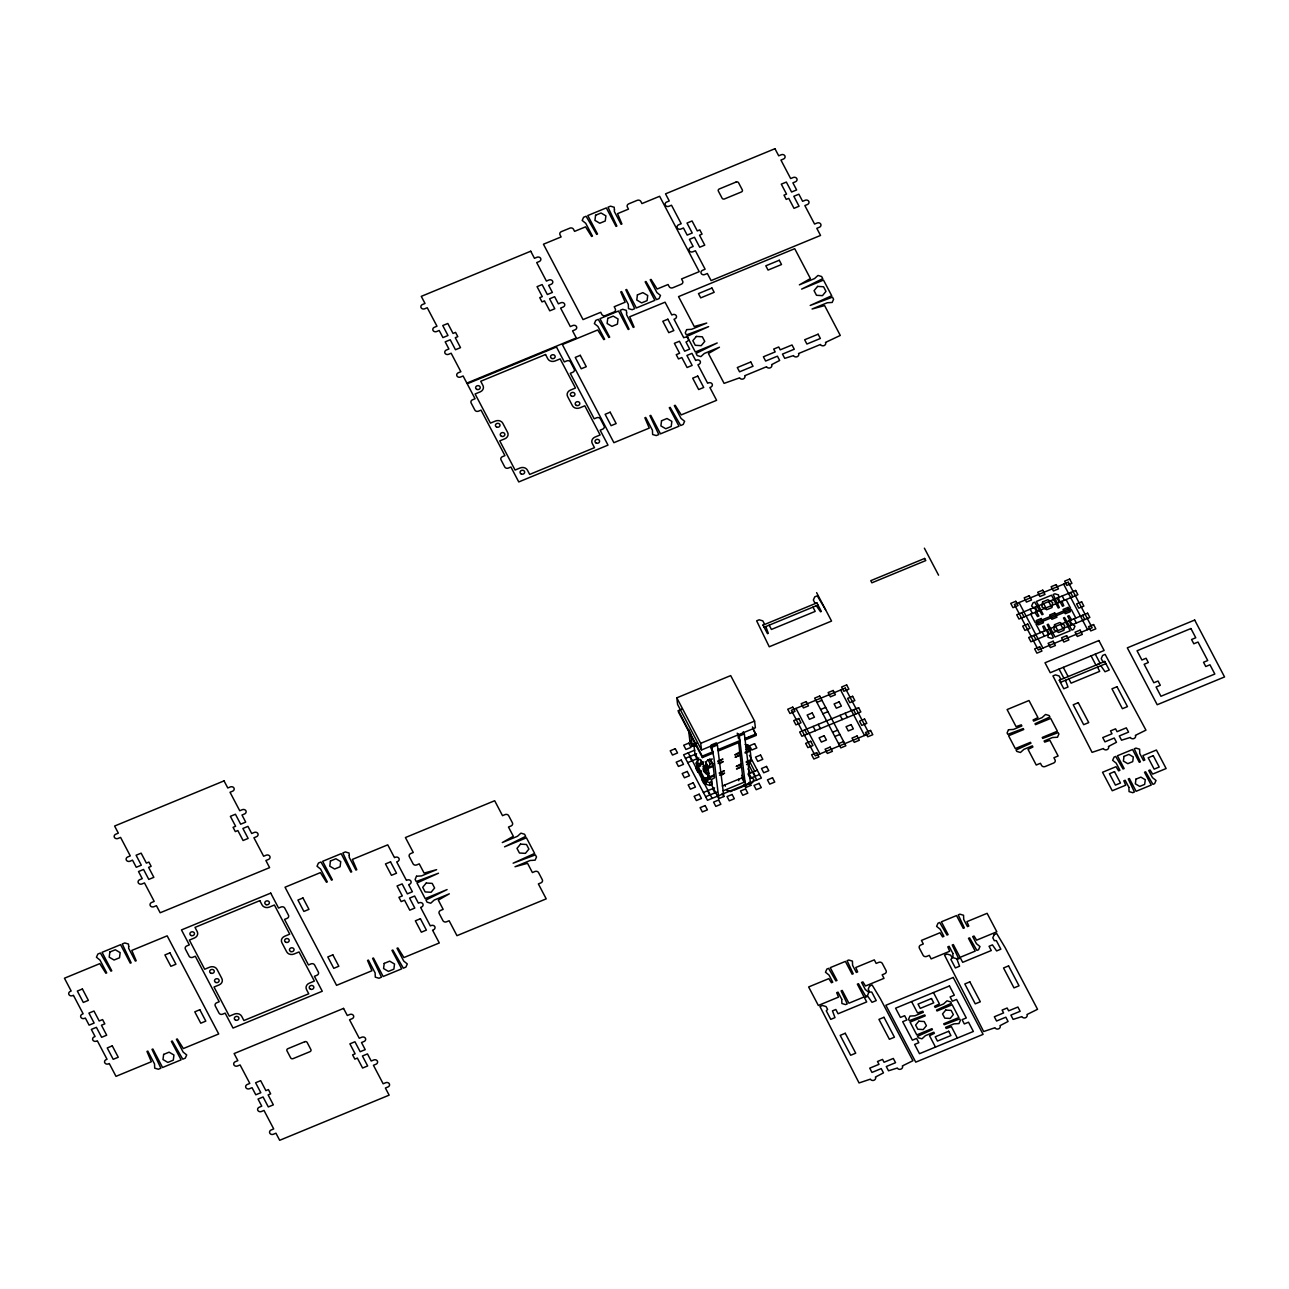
<?xml version="1.0" encoding="UTF-8"?>
<svg xmlns="http://www.w3.org/2000/svg" width="1289" height="1289" viewBox="0 0 1289 1289"><rect width="100%" height="100%" fill="white"/><g stroke="black" fill="none" stroke-linecap="round" stroke-linejoin="round"><path stroke-width="1.5" d="M696.253 763.024L697.333 767.293L696.253 763.024L697.655 759.833L700.555 759.511M710.175 777.831L705.212 780.087L706.308 784.357L709.949 785.436L711.625 784.743L711.754 780.844M711.625 784.743L712.092 783.696M706.823 767.793L703.633 771.66L703.295 768.808L705.421 766.23M765.811 626.567L768.325 633.318L767.487 633.672L762.991 625.133L764.313 623.731L762.814 620.879L759.173 619.8L756.643 620.831L769.243 646.772L831.55 621.072L816.614 592.634M1065.471 680.286L1068.001 687.037L1063.779 688.777L1059.3 680.238L1060.621 678.836L1059.123 675.984L1055.465 674.888L1052.952 675.935L1092.073 752.373L1103.4 748.555A2.771 2.369 -6.8 0 0 1107.042 749.65A2.771 2.369 -6.8 0 0 1108.443 746.476L1116.483 742.287L1114.244 738.017L1104.979 741.852L1102.739 737.582L1112.004 733.763L1110.506 730.911L1115.565 728.833L1117.064 731.669L1126.312 727.85L1128.568 732.12L1119.303 735.938L1121.543 740.208L1130.34 737.437A2.771 2.369 -6.8 0 0 1133.982 738.533A2.771 2.369 -6.8 0 0 1135.383 735.358L1145.953 730.138L1105.156 654.393L1102.627 655.44L1101.225 658.615L1102.707 661.466L1104.77 661.483L1109.249 670.006L1105.044 671.746L1100.838 665.688M713.107 765.505L708.048 767.487L705.695 762.266L708.048 759.801L712.366 759.012M708.048 767.487L710.287 764.071L712.865 763.507M714.573 777.75L712.092 779.265L709.401 778.878L707.049 773.658L709.401 778.878M721.357 775.366L724.611 773.094L719.568 775.188M696.592 745.864L692.225 746.17L692.112 745.219L697.14 743.028M740.063 754.5L735.101 757.32L740.144 755.241M745.106 752.309L750.134 750.117L747.781 744.897L745.09 744.526M709.288 777.928L714.332 775.736M719.359 773.545L724.321 770.725L719.278 772.82M763.007 625.133L816.888 602.898L821.367 611.437L820.529 611.776L816.324 605.733M764.119 627.26L817.999 605.04M676.806 697.832L730.686 675.597L754.581 721.099L755.386 727.753L701.506 749.989L677.595 704.471L676.806 697.832L700.7 743.334L701.506 749.989M710.513 746.17L713.349 753.05L702.408 757.561L678.497 712.06L678.336 710.642L681.978 709.127M688.729 731.459L689.76 740.015L692 744.269L695.367 742.883M700.7 743.334L754.581 721.099M694.755 750.182L683.605 754.79L707.5 800.292L761.38 778.057L749.441 755.306M816.904 702.392L821.947 700.298M685.474 758.335L696.608 753.743M712.366 747.121L717.409 745.042L716.297 742.899L711.238 744.994L713.864 757.336L718.795 798.616L723.838 796.538L717.409 745.042M744.349 733.924L750.778 785.42L745.735 787.515L739.306 736.003L744.349 733.924L743.237 731.798M702.408 757.561L702.231 756.144L713.188 751.632M740.128 740.514L718.231 749.537L718.408 750.971L740.289 741.932L737.227 733.167M756.127 733.908L745.171 738.436L745.348 739.854L756.289 735.342L752.438 726.915M687.714 762.605L698.864 758.013M745.799 738.645L750.859 736.551M820.642 709.498L825.685 707.419M822.881 713.768L827.925 711.673M708.177 780.119L704.809 781.505L698.09 768.711L697.752 765.859L702.795 763.781M700.7 765.892L695.657 767.986L697.897 772.24L701.264 770.854M745.638 749.489L750.021 749.167M717.973 761.896L722.936 759.06L717.86 760.945M714.219 774.898L709.176 776.977L708.16 768.437L713.204 766.359M719.939 763.571L723.242 761.557L718.166 763.539M745.203 753.147L750.246 751.068L748.007 746.798M705.002 777.96L701.635 779.362L703.875 783.615M704.809 781.505L704.471 778.653L709.514 776.574M741.175 763.781L736.196 766.488L741.256 764.506M746.218 761.702L751.278 759.608L750.246 751.068M705.212 780.087L705.953 781.505L709.611 782.6L711.286 781.891M832.581 732.249L837.641 730.17M834.821 736.518L839.88 734.424M703.391 792.477L714.541 787.869M757.271 770.242L747.991 774.077L750.262 778.33M722.323 786L742.802 777.541L741.562 767.1L736.486 768.985L741.449 766.149L739.87 752.857L734.811 754.951L739.757 751.922L738.613 742.416M705.631 796.731L716.781 792.139M750.23 778.347L759.511 774.512M723.161 790.85L745.042 781.811L741.642 775.317M838.559 743.624L843.618 741.546M732.297 790.93L730.605 791.623L726.964 790.528M733.973 790.238L749.135 783.986M750.81 783.293L752.502 782.6L753.904 779.41L750.359 776.558L748.49 772.997M1059.3 680.238L1104.77 661.483M1060.428 682.364L1105.898 663.609M746.315 762.54L751.39 760.558L749.135 763.974L746.557 764.538M696.995 764.441L703.842 761.88M816.888 602.898L814.825 602.881L813.343 600.046L814.745 596.871L817.274 595.824L825.572 609.697M709.079 773.207L705.486 772.997L703.295 768.808M1071.61 619.8L1069 615.675L1067.679 616.223L1071.417 623.328L1074.962 626.196L1073.56 629.37L1071.884 630.063L1064.569 617.512L1063.473 617.963L1070.192 630.756L1055.046 637.008L1048.311 624.214L1047.216 624.666L1053.355 637.701L1051.679 638.393L1048.021 637.314L1047.844 633.06L1044.106 625.955L1042.785 626.486L1044.67 630.901M1034.954 612.42L1037.548 616.545L1038.886 615.997L1035.148 608.875L1031.587 606.023L1033.005 602.849L1034.68 602.156L1041.979 614.708L1043.091 614.257L1036.372 601.464L1051.518 595.212L1058.237 608.005L1059.349 607.554L1053.21 594.519L1054.885 593.81L1058.527 594.906L1058.72 599.159L1062.458 606.265L1063.779 605.717L1061.894 601.302M747.942 768.905L750.536 773.013M1070.595 592.521L1072.835 596.791M1082.551 615.272L1084.79 619.542M1063.634 584.143L1087.545 629.66M1095.279 654.135L1100.145 663.384L1095.924 665.124L1091.074 655.875M1066.1 599.578L1070.579 608.102L1035.228 622.7L1030.733 614.16M1075.816 618.059L1071.336 609.52L1035.969 624.118L1040.449 632.641M1062.184 596.001L1064.424 600.271M1074.124 618.752L1076.379 623.022M1097.471 667.09L1099.71 671.343L1071.095 683.154L1068.839 678.9M1057.125 598.08L1059.365 602.35M1069.08 620.831L1071.32 625.101M1048.714 601.56L1050.954 605.83M1060.654 624.311L1062.893 628.581M1043.655 603.639L1045.895 607.909M1055.61 626.39L1057.85 630.659M1035.244 607.119L1037.484 611.373M1047.184 629.87L1049.423 634.14M1063.296 667.348L1068.146 676.596M1030.185 609.198L1032.425 613.467M1042.14 631.948L1044.38 636.218M1059.075 669.088L1063.941 678.32M1019.019 602.559L1042.914 648.061M1021.774 612.678L1024.014 616.932M1033.714 635.429L1035.953 639.698M924.374 548.179L938.569 575.184M812.956 607.119L815.196 611.389L771.418 629.451L769.179 625.181M853.544 709.756L855.799 714.025M840.621 690.002L864.516 735.503M845.133 713.236L847.372 717.49M840.074 715.314L842.329 719.584M818.193 724.337L820.432 728.607M813.133 726.432L815.373 730.702M795.99 708.418L819.901 753.92M804.723 729.896L806.962 734.166M933.478 992.546L939.439 1003.938L934.557 1006.322L935.137 1007.434L943.564 1003.97L947.028 1000.812L950.67 1001.891L951.411 1003.309L936.523 1010.06L937.006 1010.995L952.168 1004.743L958.887 1017.537L943.725 1023.788L944.225 1024.723L959.628 1018.955L960.386 1020.389L958.984 1023.563L954.021 1023.869L945.594 1027.349L946.19 1028.461L951.395 1026.689L957.373 1038.064M911.581 1001.585L917.559 1012.961L922.763 1011.188L923.359 1012.3L914.932 1015.78L909.986 1016.086L908.568 1019.261L909.325 1020.679L924.729 1014.926L925.228 1015.861L910.066 1022.113L916.785 1034.906L931.947 1028.654L932.43 1029.589L917.542 1036.324L918.284 1037.742L921.925 1038.837L925.389 1035.679L933.816 1032.215L934.396 1033.327L929.514 1035.711L935.492 1047.087M753.533 730.09L755.37 733.586M750.134 750.117L747.781 744.897M745.832 745.944L747.33 748.796M738.178 733.876L739.306 736.003M750.262 762.75L754.742 771.289M753.066 771.982L755.306 776.236M748.474 764.216L756.756 779.974M749.167 782.342L750.778 785.42M741.981 778.153L743.689 781.408M744.107 784.421L745.735 787.515M710.674 759.704L712.93 763.974L714.509 777.267M709.723 759.108L711.963 763.378M708.048 759.801L710.287 764.071M690.002 732.41L688.503 729.558L688.616 730.509M705.695 762.266L707.935 766.536M722.227 793.46L723.838 796.538M678.336 710.642L702.231 756.144M708.16 768.437L705.921 764.168L706.936 772.707L709.176 776.977M707.049 770.403L700.926 760.22L701.264 763.072M692.112 745.219L689.873 740.949L692.225 746.17M702.908 766.198L705.711 773.738M698.122 759.269L694.884 753.114L693.949 745.251M718.795 798.616L711.689 785.114M694.723 754.516L696.962 758.786M712.656 788.642L714.896 792.912M697.752 765.859L704.471 778.653M688.229 752.873L712.14 798.374M689.679 756.611L691.919 760.864M707.613 790.737L709.852 795.007M738.259 736.97L738.436 738.388M738.597 779.281L738.774 780.715M725.127 784.84L725.304 786.258M711.319 748.071L711.48 749.505M711.383 780.119L711.721 782.971M709.611 782.6L709.949 785.436M705.953 781.505L706.308 784.357M697.655 759.833L697.994 762.685M690.743 733.828L690.856 734.778M690.968 735.729L692 744.269M128.723 946.513L128.626 948.285L135.345 961.078L136.183 960.74L131.8 950.428L167.167 935.846L218.711 1033.971L183.344 1048.553L177.27 1038.95L176.432 1039.288L183.151 1052.098L186.696 1054.95L185.294 1058.124L182.764 1059.171L172.227 1041.029L171.373 1041.383L181.088 1059.864L162.559 1067.501L152.859 1049.02L152.005 1049.375L160.883 1068.21L158.354 1069.242L154.712 1068.162L154.519 1063.908L147.8 1051.099L146.962 1051.453L151.345 1061.749L115.994 1076.347L109.275 1063.538L108.421 1063.892A2.771 2.369 -6.8 0 1 104.78 1062.797A2.771 2.369 -6.8 0 1 106.181 1059.622L107.035 1059.284L97.32 1040.787L96.482 1041.141A2.771 2.369 -6.8 0 1 92.824 1040.046A2.771 2.369 -6.8 0 1 94.242 1036.872L95.08 1036.517L91.342 1029.412L96.401 1027.333L101.622 1037.291L106.681 1035.196L101.444 1025.238L104.812 1023.853L102.572 1019.583L99.205 1020.985L93.968 1011.027L88.925 1013.106L94.145 1023.063L89.102 1025.142L85.364 1018.036L84.526 1018.391A2.771 2.369 -6.8 0 1 80.885 1017.295A2.771 2.369 -6.8 0 1 82.287 1014.121L83.124 1013.766L73.409 995.285L72.571 995.64A2.771 2.369 -6.8 0 1 68.929 994.544A2.771 2.369 -6.8 0 1 70.331 991.37L71.169 991.015L64.45 978.222L99.801 963.64L105.875 973.243L106.713 972.889L99.994 960.096L96.449 957.228L97.851 954.053L100.381 953.022L110.935 971.149L111.772 970.81L102.057 952.329L120.586 944.676L130.286 963.173L131.14 962.819L122.262 943.983L124.791 942.952L128.433 944.031L128.723 946.513M349.303 855.509L349.206 857.282L355.925 870.075L356.779 869.721L352.38 859.425L387.747 844.843L394.466 857.636L395.304 857.298A2.771 2.369 -6.8 0 1 398.945 858.377A2.771 2.369 -6.8 0 1 397.544 861.551L396.706 861.906L406.422 880.387L407.26 880.049A2.771 2.369 -6.8 0 1 410.901 881.128A2.771 2.369 -6.8 0 1 409.499 884.302L408.661 884.657L412.399 891.762L407.34 893.857L402.12 883.9L397.06 885.978L402.297 895.936L398.929 897.321L401.169 901.591L404.537 900.205L409.757 910.163L414.816 908.068L409.58 898.111L414.639 896.032L418.361 903.138L419.215 902.799A2.771 2.369 -6.8 0 1 422.856 903.879A2.771 2.369 -6.8 0 1 421.455 907.069L420.617 907.408L430.317 925.889L431.171 925.55A2.771 2.369 -6.8 0 1 434.812 926.646A2.771 2.369 -6.8 0 1 433.41 929.82L432.556 930.159L439.291 942.968L403.924 957.55L397.866 947.947L397.012 948.285L403.747 961.078L407.292 963.946L405.89 967.121L403.36 968.168L392.807 950.025L391.969 950.38L401.669 968.861L383.155 976.498L373.439 958.017L372.602 958.355L381.463 977.191L378.95 978.238L375.292 977.143L375.115 972.889L368.396 960.096L367.542 960.45L371.941 970.746L336.574 985.344L285.03 887.219L320.397 872.621L326.471 882.24L327.309 881.885L320.59 869.092L317.03 866.224L318.431 863.05L320.961 862.003L331.515 880.145L332.353 879.807L322.653 861.31L341.166 853.672L350.882 872.154L351.72 871.815L342.858 852.98L345.371 851.932L349.029 853.028L349.303 855.509M614.45 209.736L614.354 211.509L621.089 224.302L621.926 223.964L617.544 213.652L628.484 209.14L627.356 207.013A2.771 2.369 -6.8 0 1 628.758 203.839L637.185 200.359A2.771 2.369 -6.8 0 1 640.826 201.455L641.954 203.581L659.63 196.282L699.218 271.657L681.543 278.956L682.654 281.083A2.771 2.369 -6.8 0 1 681.253 284.257L672.842 287.737A2.771 2.369 -6.8 0 1 669.184 286.641L668.073 284.515L657.132 289.026L651.058 279.423L650.22 279.761L656.939 292.571L660.484 295.423L659.082 298.597L656.552 299.644L645.998 281.501L645.161 281.856L654.876 300.337L636.347 307.974L626.647 289.493L625.793 289.832L634.671 308.667L632.142 309.714L628.5 308.619L628.307 304.381L621.588 291.572L620.75 291.926L625.133 302.222L614.192 306.734L615.304 308.877A2.771 2.369 -6.8 0 1 613.902 312.051L605.476 315.515A2.771 2.369 -6.8 0 1 601.834 314.435L600.722 312.292L583.031 319.591L543.442 244.217L561.118 236.934L560.006 234.791A2.771 2.369 -6.8 0 1 561.408 231.617L569.835 228.153A2.771 2.369 -6.8 0 1 573.476 229.233L574.588 231.375L585.544 226.848L591.619 236.467L592.457 236.113L585.738 223.319L582.177 220.451L583.595 217.277L586.108 216.246L596.662 234.372L597.516 234.034L587.8 215.537L606.313 207.9L616.029 226.397L616.867 226.042L608.005 207.207L610.535 206.159L614.176 207.255L614.45 209.736M626.631 312.856L626.535 314.629L633.253 327.422L634.091 327.068L629.709 316.772L665.06 302.19L671.795 314.983L672.632 314.645A2.771 2.369 -6.8 0 1 676.274 315.724A2.771 2.369 -6.8 0 1 674.872 318.899L674.034 319.253L683.734 337.734L684.588 337.396A2.771 2.369 -6.8 0 1 688.229 338.475A2.771 2.369 -6.8 0 1 686.828 341.649L685.974 342.004L689.712 349.11L684.668 351.204L679.432 341.247L674.389 343.325L679.609 353.283L676.242 354.668L678.481 358.938L681.849 357.552L687.085 367.51L692.129 365.415L686.908 355.458L691.951 353.379L695.689 360.485L696.527 360.147A2.771 2.369 -6.8 0 1 700.185 361.242A2.771 2.369 -6.8 0 1 698.783 364.416L697.929 364.755L707.645 383.252L708.483 382.897A2.771 2.369 -6.8 0 1 712.14 383.993A2.771 2.369 -6.8 0 1 710.722 387.167L709.885 387.506L716.603 400.315L681.253 414.897L675.178 405.294L674.34 405.632L681.059 418.442L684.62 421.294L683.202 424.468L680.689 425.515L670.135 407.372L669.281 407.727L678.997 426.208L660.484 433.845L650.768 415.364L649.93 415.703L658.792 434.538L656.262 435.585L652.621 434.49L652.443 430.252L645.708 417.443L644.871 417.797L649.253 428.093L613.902 442.691L562.358 344.566L597.709 329.968L603.784 339.587L604.638 339.233L597.903 326.439L594.358 323.571L595.76 320.397L598.289 319.35L608.843 337.492L609.681 337.154L599.965 318.657L618.494 311.02L628.21 329.501L629.048 329.162L620.17 310.327L622.7 309.279L626.341 310.375L626.631 312.856M841.733 999.265L841.91 1003.503L845.552 1004.598L847.244 1003.905L841.105 990.87L842.2 990.419L848.919 1003.213L864.081 996.961L857.362 984.168L858.458 983.7L865.757 996.268L867.449 995.575L868.85 992.401L865.306 989.533L861.568 982.427L862.889 981.88L865.499 985.988L884.012 978.351L882.143 974.806L884.673 973.759A2.771 2.369 -6.8 0 0 886.075 970.585L882.337 963.479A2.771 2.369 -6.8 0 0 878.695 962.384L876.166 963.415L874.296 959.87L855.783 967.507L857.652 971.922L856.331 972.47L852.609 965.364L852.416 961.111L848.774 960.015L847.082 960.708L853.221 973.759L852.126 974.21L845.407 961.401L830.245 967.652L836.98 980.462L835.868 980.913L828.569 968.361L826.877 969.054L825.476 972.228L829.036 975.08L832.758 982.202L831.437 982.734L828.843 978.625L808.638 986.955L818.338 1005.452L838.543 997.106L836.674 992.691L837.995 992.143L841.733 999.265M952.861 953.409L953.038 957.663L956.696 958.758L958.371 958.049L952.233 945.014L953.328 944.563L960.063 957.356L975.209 951.105L968.49 938.311L969.586 937.86L976.901 950.412L978.577 949.719L979.978 946.545L976.434 943.677L972.696 936.571L974.017 936.023L976.627 940.148L996.832 931.802L987.116 913.321L966.911 921.651L968.796 926.082L967.475 926.614L963.737 919.508L963.544 915.254L959.902 914.175L958.226 914.868L964.365 927.903L963.254 928.354L956.535 915.561L941.389 921.812L948.108 934.606L946.996 935.057L939.697 922.505L938.021 923.198L936.604 926.372L940.164 929.24L943.902 936.346L942.565 936.894L939.971 932.769L921.442 940.422L923.311 943.967L920.797 945.014A2.771 2.369 -6.8 0 0 919.379 948.188L923.117 955.294A2.771 2.369 -6.8 0 0 926.759 956.39L929.288 955.342L931.157 958.903L949.687 951.266L947.802 946.851L949.123 946.303L952.861 953.409M1128.89 787.353L1129.067 791.607L1132.725 792.687L1134.401 791.994L1128.262 778.959L1129.373 778.508L1136.092 791.301L1151.238 785.049L1144.519 772.256L1145.615 771.805L1152.93 784.357L1154.606 783.664L1156.024 780.49L1152.463 777.621L1148.725 770.516L1150.046 769.968L1152.656 774.093L1166.126 768.534L1156.41 750.037L1142.94 755.596L1144.825 760.011L1143.504 760.558L1139.766 753.453L1139.589 749.199L1135.931 748.103L1134.256 748.796L1140.394 761.847L1139.299 762.298L1132.564 749.505L1117.418 755.757L1124.137 768.55L1123.041 769.001L1115.726 756.45L1114.05 757.142L1112.649 760.317L1116.193 763.169L1119.932 770.29L1118.61 770.838L1116 766.713L1102.53 772.272L1112.246 790.753L1125.716 785.194L1123.831 780.78L1125.152 780.248L1128.89 787.353M109.855 952.023L109.211 957.163L114.044 960.031L119.523 957.775L120.151 952.635L115.317 949.767L109.855 952.023M163.639 1054.418L162.994 1059.542L167.844 1062.426L173.306 1060.154L173.934 1055.03L169.101 1052.162L163.639 1054.418M330.419 861.02L329.791 866.16L334.624 869.028L340.103 866.772L340.731 861.632L335.897 858.764L330.419 861.02M384.203 963.415L383.574 968.538L388.408 971.407L393.886 969.151L394.515 964.027L389.681 961.143L384.203 963.415M595.582 215.247L594.938 220.387L599.788 223.255L605.25 220.999L605.894 215.859L601.045 212.991L595.582 215.247M607.747 318.367L607.119 323.507L611.953 326.375L617.431 324.119L618.059 318.979L613.226 316.111L607.747 318.367M637.411 294.891L636.782 300.015L641.616 302.883L647.078 300.627L647.723 295.503L642.889 292.635L637.411 294.891M661.531 420.762L660.903 425.886L665.736 428.754L671.215 426.498L671.843 421.374L667.009 418.506L661.531 420.762M1042.575 601.931L1041.947 606.942L1046.684 609.745L1052.033 607.538L1052.646 602.527L1047.925 599.723L1042.575 601.931M1054.531 624.682L1053.903 629.693L1058.64 632.496L1063.973 630.289L1064.601 625.278L1059.864 622.474L1054.531 624.682M1123.976 756.417L1123.396 761.074L1127.778 763.668L1132.741 761.622L1133.305 756.981L1128.922 754.371L1123.976 756.417M1135.915 779.168L1135.351 783.825L1139.734 786.419L1144.68 784.373L1145.26 779.732L1140.878 777.122L1135.915 779.168M416.524 876.23L415.122 879.404L416.234 881.531L438.502 873.217L416.975 882.949L425.193 898.594L447.09 889.571L425.95 900.012L427.062 902.155L430.719 903.235L434.167 900.076L449.329 893.825L438.292 900.109L443.142 909.357L440.629 910.405A2.771 2.369 -6.8 0 0 439.211 913.579L442.949 920.684A2.771 2.369 -6.8 0 0 446.59 921.78L449.12 920.733L456.967 935.669L546.214 898.852L538.367 883.916L540.897 882.884A2.771 2.369 -6.8 0 0 542.298 879.71L538.56 872.589A2.771 2.369 -6.8 0 0 534.919 871.509L532.389 872.54L527.539 863.292L515.004 866.74L530.15 860.488L535.112 860.166L536.514 856.992L535.386 854.865L513.135 863.179L534.645 853.447L526.428 837.802L504.547 846.825L525.686 836.368L524.559 834.241L520.917 833.145L517.453 836.303L502.291 842.555L513.344 836.271L508.478 827.039L511.008 825.991A2.771 2.369 -6.8 0 0 512.41 822.817L508.688 815.711A2.771 2.369 -6.8 0 0 505.03 814.616L502.517 815.663L494.67 800.727L405.423 837.544L413.27 852.48L410.74 853.527A2.771 2.369 -6.8 0 0 409.338 856.702L413.076 863.807A2.771 2.369 -6.8 0 0 416.718 864.903L419.247 863.856L424.097 873.088L436.633 869.656L421.471 875.908L416.524 876.23M686.65 329.63L685.249 332.804L686.36 334.931L708.628 326.616L687.118 336.348L695.335 351.994L717.216 342.971L696.076 353.412L697.188 355.555L700.845 356.634L704.31 353.476L719.455 347.224L708.418 353.508L724.096 383.381L739.628 377.838A2.771 2.369 -6.8 0 0 743.27 378.918A2.771 2.369 -6.8 0 0 744.688 375.743L766.568 366.721A2.771 2.369 -6.8 0 0 770.226 367.816A2.771 2.369 -6.8 0 0 771.628 364.642L779.668 360.453L777.428 356.183L765.634 361.049L763.394 356.779L775.188 351.913L773.69 349.077L778.749 346.983L780.232 349.835L792.026 344.969L794.266 349.238L782.471 354.104L784.727 358.358L793.508 355.603A2.771 2.369 -6.8 0 0 797.166 356.699A2.771 2.369 -6.8 0 0 798.568 353.524L820.448 344.485A2.771 2.369 -6.8 0 0 824.106 345.581A2.771 2.369 -6.8 0 0 825.508 342.407L840.283 335.446L824.606 305.574L812.07 309.022L827.216 302.77L832.178 302.448L833.58 299.274L832.468 297.147L810.201 305.461L831.711 295.729L823.494 280.084L801.613 289.107L822.753 278.666L821.625 276.523L817.983 275.443L814.519 278.601L799.373 284.853L810.41 278.569L794.717 248.696L678.53 296.631L694.223 326.504L706.759 323.056L691.597 329.307L686.65 329.63M869.608 986.021L868.206 989.195L869.688 992.047L871.751 992.063L876.23 1000.602L872.025 1002.326L867.819 996.284L864.452 997.67L866.691 1001.94L838.076 1013.75L835.836 1009.48L832.468 1010.866L834.982 1017.617L830.761 1019.357L826.281 1010.818L827.602 1009.416L826.104 1006.58L822.463 1005.484L819.933 1006.516L859.054 1082.953L870.381 1079.151A2.771 2.369 -6.8 0 0 874.023 1080.23A2.771 2.369 -6.8 0 0 875.424 1077.056L883.464 1072.883L881.225 1068.613L871.976 1072.432L869.721 1068.162L878.985 1064.343L877.503 1061.491L882.546 1059.413L884.045 1062.265L893.309 1058.446L895.549 1062.7L886.284 1066.519L888.524 1070.788L897.321 1068.033A2.771 2.369 -6.8 0 0 900.963 1069.113A2.771 2.369 -6.8 0 0 902.364 1065.939L912.934 1060.718L880.451 998.862L872.137 984.989L869.608 986.021M1008.497 729.751L1007.08 732.925L1007.837 734.343L1023.24 728.591L1023.74 729.51L1008.578 735.777L1015.297 748.571L1030.459 742.319L1030.942 743.254L1016.054 749.989L1016.795 751.406L1020.437 752.502L1023.901 749.344L1032.328 745.864L1032.908 746.992L1028.026 749.376L1036.243 765.022L1040.449 763.281L1041.56 765.408A2.771 2.369 -6.8 0 0 1045.218 766.504L1053.629 763.04A2.771 2.369 -6.8 0 0 1055.03 759.866L1053.919 757.723L1058.124 755.982L1049.907 740.353L1044.702 742.126L1044.106 741.014L1052.533 737.534L1057.479 737.227L1058.897 734.037L1058.14 732.619L1042.737 738.388L1042.237 737.453L1057.399 731.201L1050.68 718.408L1035.518 724.66L1035.035 723.725L1049.923 716.974L1049.182 715.556L1045.54 714.46L1042.076 717.619L1033.649 721.099L1033.069 719.987L1037.951 717.586L1028.993 700.523L1007.096 709.562L1016.07 726.625L1021.275 724.837L1021.871 725.965L1013.444 729.429L1008.497 729.751M994.206 934.622L992.804 937.796L994.302 940.648L996.365 940.648L1000.844 949.187L996.623 950.928L992.417 944.869L989.05 946.255L991.289 950.525L962.674 962.335L960.434 958.065L957.066 959.467L959.58 966.218L955.375 967.942L950.879 959.419L952.2 958.001L950.702 955.165L947.061 954.069L944.531 955.117L983.652 1031.538L994.979 1027.736A2.771 2.369 -6.8 0 0 998.621 1028.831A2.771 2.369 -6.8 0 0 1000.022 1025.657L1008.079 1021.468L1005.839 1017.198L996.574 1021.017L994.335 1016.763L1003.583 1012.928L1002.101 1010.093L1007.144 1008.014L1008.643 1010.85L1017.907 1007.031L1020.147 1011.301L1010.882 1015.12L1013.122 1019.39L1021.919 1016.618A2.771 2.369 -6.8 0 0 1025.561 1017.714A2.771 2.369 -6.8 0 0 1026.962 1014.54L1037.548 1009.303L1005.049 947.447L996.735 933.574L994.206 934.622M696.366 336.429L692.837 340.683L695.27 345.307L701.216 345.661L704.745 341.392L702.312 336.783L696.366 336.429M817.597 286.4L814.068 290.67L816.501 295.294L822.463 295.648L825.975 291.378L823.558 286.754L817.597 286.4M426.24 883.029L422.711 887.299L425.144 891.924L431.09 892.278L434.619 888.008L432.202 883.384L426.24 883.029M520.53 844.134L517.002 848.388L519.435 853.012L525.396 853.366L528.909 849.097L526.492 844.488L520.53 844.134M918.815 1021.194L915.609 1025.061L917.816 1029.25L923.214 1029.573L926.404 1025.706L924.197 1021.516L918.815 1021.194M945.755 1010.077L942.549 1013.944L944.756 1018.133L950.154 1018.455L953.344 1014.588L951.137 1010.399L945.755 1010.077M774.963 148.702L665.527 193.849L669.265 200.971L666.735 202.002A2.771 2.369 -6.8 0 0 665.333 205.177A2.771 2.369 -6.8 0 0 668.975 206.272L671.505 205.225L681.204 223.722L678.691 224.753A2.771 2.369 -6.8 0 0 677.273 227.927A2.771 2.369 -6.8 0 0 680.93 229.023L683.444 227.976L687.182 235.097L692.241 233.003L687.005 223.061L692.064 220.967L697.285 230.924L699.814 229.877L702.054 234.147L699.524 235.194L704.761 245.152L699.701 247.23L694.481 237.273L689.422 239.367L693.16 246.473L690.63 247.504A2.771 2.369 -6.8 0 0 689.228 250.694A2.771 2.369 -6.8 0 0 692.87 251.774L695.399 250.743L705.115 269.224L702.586 270.271A2.771 2.369 -6.8 0 0 701.184 273.445A2.771 2.369 -6.8 0 0 704.825 274.525L707.355 273.494L711.093 280.599L820.545 235.436L816.807 228.33L819.321 227.299A2.771 2.369 -6.8 0 0 820.739 224.109A2.771 2.369 -6.8 0 0 817.081 223.029L814.567 224.06L804.852 205.579L807.381 204.532A2.771 2.369 -6.8 0 0 808.783 201.358A2.771 2.369 -6.8 0 0 805.142 200.278L802.612 201.31L798.874 194.204L793.831 196.282L799.051 206.24L794.008 208.335L788.771 198.377L786.242 199.408L784.002 195.155L786.532 194.107L781.295 184.15L786.354 182.071L791.575 192.029L796.634 189.934L792.896 182.829L795.426 181.781A2.771 2.369 -6.8 0 0 796.828 178.607A2.771 2.369 -6.8 0 0 793.186 177.511L790.656 178.559L780.941 160.078L783.47 159.03A2.771 2.369 -6.8 0 0 784.872 155.856A2.771 2.369 -6.8 0 0 781.231 154.761L778.701 155.808L774.963 148.702M530.73 251.21L421.277 296.357L425.016 303.463L422.486 304.51A2.771 2.369 -6.8 0 0 421.084 307.684A2.771 2.369 -6.8 0 0 424.726 308.78L427.255 307.733L436.971 326.214L434.441 327.261A2.771 2.369 -6.8 0 0 433.04 330.435A2.771 2.369 -6.8 0 0 436.681 331.531L439.211 330.483L442.933 337.589L447.992 335.511L442.755 325.553L447.815 323.475L453.035 333.432L455.565 332.385L457.804 336.655L455.291 337.702L460.511 347.643L455.468 349.738L450.232 339.78L445.188 341.859L448.91 348.981L446.397 350.012A2.771 2.369 -6.8 0 0 444.979 353.186A2.771 2.369 -6.8 0 0 448.636 354.282L451.15 353.234L460.866 371.731L458.336 372.763A2.771 2.369 -6.8 0 0 456.934 375.937A2.771 2.369 -6.8 0 0 460.576 377.033L463.105 375.985L466.844 383.107L576.296 337.944L572.558 330.838L575.087 329.791A2.771 2.369 -6.8 0 0 576.489 326.616A2.771 2.369 -6.8 0 0 572.848 325.521L570.318 326.568L560.602 308.087L563.132 307.04A2.771 2.369 -6.8 0 0 564.534 303.866A2.771 2.369 -6.8 0 0 560.892 302.77L558.363 303.817L554.624 296.712L549.581 298.79L554.802 308.748L549.759 310.826L544.522 300.869L542.008 301.916L539.753 297.646L542.282 296.615L537.062 286.657L542.105 284.579L547.342 294.52L552.385 292.442L548.647 285.336L551.176 284.289A2.771 2.369 -6.8 0 0 552.578 281.115A2.771 2.369 -6.8 0 0 548.937 280.019L546.407 281.066L536.707 262.585L539.221 261.538A2.771 2.369 -6.8 0 0 540.639 258.364A2.771 2.369 -6.8 0 0 536.981 257.268L534.468 258.316L530.73 251.21M736.132 182.023L719.294 188.967A1.853 1.579 -6.8 0 0 718.36 191.094L722.098 198.2A1.853 1.579 -6.8 0 0 724.531 198.925L741.368 191.98A1.853 1.579 -6.8 0 0 742.303 189.87L738.565 182.748A1.853 1.579 -6.8 0 0 736.132 182.023M556.461 346.999L467.214 383.816L475.061 398.752L472.531 399.783A2.771 2.369 -6.8 0 0 471.13 402.958L474.868 410.079A2.771 2.369 -6.8 0 0 478.509 411.159L481.039 410.128L504.934 455.629L502.42 456.677A2.771 2.369 -6.8 0 0 501.018 459.851L504.74 466.956A2.771 2.369 -6.8 0 0 508.398 468.052L510.911 467.005L518.758 481.941L608.005 445.124L600.158 430.188L602.688 429.14A2.771 2.369 -6.8 0 0 604.09 425.966L600.352 418.861A2.771 2.369 -6.8 0 0 596.71 417.765L594.181 418.812L570.286 373.311L572.799 372.263A2.771 2.369 -6.8 0 0 574.217 369.089L570.479 361.967A2.771 2.369 -6.8 0 0 566.822 360.888L564.308 361.919L556.461 346.999M545.553 354.523L480.733 381.27L482.972 385.524A5.543 4.737 -6.8 0 1 480.169 391.888L475.109 393.967L490.432 423.114L495.475 421.036A5.543 4.737 -6.8 0 1 502.774 423.211L507.624 432.459A5.543 4.737 -6.8 0 1 504.821 438.808L499.761 440.886L515.068 470.05L520.128 467.955A5.543 4.737 -6.8 0 1 527.427 470.147L529.666 474.416L594.487 447.67L592.247 443.4A5.543 4.737 -6.8 0 1 595.051 437.052L600.11 434.957L584.803 405.809L579.744 407.888A5.543 4.737 -6.8 0 1 572.445 405.713L567.595 396.464A5.543 4.737 -6.8 0 1 570.399 390.116L575.458 388.037L560.151 358.89L555.092 360.968A5.543 4.737 -6.8 0 1 547.793 358.793L545.553 354.523M711.931 288.043L698.461 293.602L700.7 297.872L714.17 292.313L711.931 288.043M779.281 260.249L765.811 265.808L768.051 270.078L781.521 264.519L779.281 260.249M580.292 355.329L575.248 357.407L581.226 368.783L586.269 366.704L580.292 355.329M667.863 319.205L662.804 321.283L668.782 332.659L673.841 330.58L667.863 319.205M610.18 412.206L605.121 414.301L611.099 425.676L616.158 423.582L610.18 412.206M697.736 376.082L692.692 378.176L698.67 389.552L703.713 387.457L697.736 376.082M750.778 361.983L737.308 367.542L739.548 371.812L753.018 366.253L750.778 361.983M818.128 334.205L804.658 339.764L806.898 344.034L820.368 338.475L818.128 334.205M224.044 780.876L114.608 826.04L118.33 833.145L115.817 834.192A2.771 2.369 -6.8 0 0 114.399 837.367A2.771 2.369 -6.8 0 0 118.056 838.446L120.586 837.415L130.286 855.896L127.756 856.943A2.771 2.369 -6.8 0 0 126.354 860.117A2.771 2.369 -6.8 0 0 130.012 861.213L132.525 860.166L136.263 867.271L141.323 865.193L136.086 855.235L141.145 853.157L146.366 863.098L148.896 862.067L151.135 866.337L148.606 867.368L153.842 877.326L148.783 879.404L143.562 869.463L138.503 871.541L142.241 878.647L139.711 879.694A2.771 2.369 -6.8 0 0 138.31 882.868A2.771 2.369 -6.8 0 0 141.951 883.964L144.481 882.917L154.197 901.398L151.667 902.445A2.771 2.369 -6.8 0 0 150.265 905.619A2.771 2.369 -6.8 0 0 153.907 906.715L156.436 905.668L160.174 912.773L269.61 867.626L265.888 860.52L268.402 859.473A2.771 2.369 -6.8 0 0 269.82 856.299A2.771 2.369 -6.8 0 0 266.162 855.203L263.633 856.25L253.933 837.769L256.463 836.722A2.771 2.369 -6.8 0 0 257.864 833.548A2.771 2.369 -6.8 0 0 254.207 832.452L251.693 833.5L247.955 826.378L242.896 828.473L248.133 838.43L243.073 840.509L237.853 830.551L235.323 831.598L233.083 827.329L235.613 826.281L230.377 816.34L235.436 814.245L240.656 824.203L245.716 822.124L241.978 815.002L244.507 813.971A2.771 2.369 -6.8 0 0 245.909 810.797A2.771 2.369 -6.8 0 0 242.268 809.701L239.738 810.749L230.022 792.252L232.552 791.22A2.771 2.369 -6.8 0 0 233.953 788.046A2.771 2.369 -6.8 0 0 230.312 786.951L227.782 787.982L224.044 780.876M924.648 558.443L870.768 580.678L871.88 582.805L925.776 560.57L924.648 558.443M270.722 893.116L181.475 929.933L189.322 944.869L186.792 945.917A2.771 2.369 -6.8 0 0 185.39 949.091L189.129 956.196A2.771 2.369 -6.8 0 0 192.77 957.292L195.3 956.245L219.194 1001.746L216.665 1002.794A2.771 2.369 -6.8 0 0 215.263 1005.968L219.001 1013.073A2.771 2.369 -6.8 0 0 222.643 1014.169L225.172 1013.122L233.019 1028.058L322.266 991.241L314.419 976.305L316.949 975.274A2.771 2.369 -6.8 0 0 318.351 972.099L314.613 964.978A2.771 2.369 -6.8 0 0 310.971 963.898L308.442 964.929L284.531 919.428L287.06 918.38A2.771 2.369 -6.8 0 0 288.462 915.206L284.74 908.101A2.771 2.369 -6.8 0 0 281.083 907.005L278.553 908.052L270.722 893.116M259.814 900.64L194.993 927.387L197.233 931.657A5.543 4.737 -6.8 0 1 194.413 938.005L189.37 940.084L204.677 969.247L209.736 967.153A5.543 4.737 -6.8 0 1 217.019 969.344L221.885 978.593A5.543 4.737 -6.8 0 1 219.066 984.941L214.022 987.02L229.329 1016.167L234.389 1014.089A5.543 4.737 -6.8 0 1 241.671 1016.264L243.911 1020.534L308.748 993.787L306.508 989.517A5.543 4.737 -6.8 0 1 309.312 983.169L314.371 981.09L299.048 951.943L294.005 954.021A5.543 4.737 -6.8 0 1 286.706 951.846L281.856 942.597A5.543 4.737 -6.8 0 1 284.66 936.249L289.719 934.154L274.396 905.007L269.353 907.102A5.543 4.737 -6.8 0 1 262.054 904.91L259.814 900.64M1015.796 601.302L1010.737 603.381L1012.977 607.651L1018.036 605.556L1015.796 601.302M1029.266 595.744L1024.207 597.822L1026.447 602.092L1031.506 599.997L1029.266 595.744M1042.737 590.185L1037.677 592.263L1039.917 596.533L1044.976 594.438L1042.737 590.185M1056.207 584.626L1051.147 586.704L1053.387 590.974L1058.446 588.896L1056.207 584.626M1069.677 579.067L1064.617 581.146L1066.857 585.415L1071.916 583.337L1069.677 579.067M82.399 988.985L77.34 991.064L83.318 1002.439L88.377 1000.361L82.399 988.985M169.955 952.861L164.895 954.94L170.873 966.315L175.932 964.236L169.955 952.861M302.979 897.982L297.92 900.06L303.898 911.436L308.957 909.357L302.979 897.982M390.535 861.858L385.475 863.936L391.453 875.312L396.513 873.233L390.535 861.858M1068.275 582.241L1014.379 604.477L1038.29 649.978L1092.17 627.743L1068.275 582.241M675.275 748.7L670.232 750.778L672.471 755.048L677.531 752.969L675.275 748.7M688.745 743.141L683.702 745.235L685.941 749.489L691.001 747.411L688.745 743.141M792.767 707.145L787.724 709.24L789.964 713.494L795.007 711.415L792.767 707.145M806.237 701.587L801.194 703.681L803.434 707.935L808.477 705.856L806.237 701.587M819.707 696.028L814.664 698.122L840.799 747.894L845.858 745.799L819.707 696.028M833.177 690.485L828.134 692.564L830.374 696.833L835.417 694.739L833.177 690.485M846.647 684.926L841.604 687.005L843.844 691.275L848.887 689.18L846.647 684.926M1075.654 590.443L1016.715 614.756L1018.955 619.026L1077.894 594.712L1075.654 590.443M845.246 688.1L791.365 710.32L815.26 755.837L869.157 733.602L845.246 688.1M681.253 760.075L676.209 762.17L678.449 766.423L683.492 764.345L681.253 760.075M798.745 718.521L793.686 720.615L795.941 724.869L800.985 722.791L798.745 718.521M812.215 712.962L807.172 715.057L809.411 719.326L814.455 717.232L812.215 712.962M839.155 701.861L834.112 703.939L836.352 708.209L841.395 706.114L839.155 701.861M852.625 696.302L847.582 698.38L849.822 702.65L854.865 700.555L852.625 696.302M1027.736 624.053L1022.693 626.132L1024.932 630.402L1029.992 628.307L1027.736 624.053M1041.206 618.494L1036.163 620.573L1038.402 624.843L1043.462 622.764L1041.206 618.494M1054.692 612.936L1049.633 615.014L1051.872 619.284L1056.932 617.205L1054.692 612.936M1068.162 607.377L1063.103 609.455L1065.342 613.725L1070.402 611.647L1068.162 607.377M1081.632 601.818L1076.573 603.897L1078.812 608.166L1083.872 606.088L1081.632 601.818M687.23 771.45L682.187 773.545L684.427 777.799L689.47 775.72L687.23 771.45M754.581 743.672L749.537 745.751L751.777 750.021L756.82 747.926L754.581 743.672M858.603 707.677L799.663 731.991L801.903 736.261L860.843 711.931L858.603 707.677M1087.594 613.193L1028.67 637.507L1030.91 641.777L1089.85 617.463L1087.594 613.193M693.208 782.826L688.165 784.92L690.405 789.174L695.448 787.096L693.208 782.826M760.558 755.048L755.515 757.126L757.755 761.396L762.798 759.302L760.558 755.048M810.7 741.272L805.641 743.366L807.881 747.636L812.94 745.541L810.7 741.272M824.17 735.729L819.111 737.807L821.351 742.077L826.41 739.983L824.17 735.729M851.111 724.611L846.051 726.69L848.291 730.96L853.35 728.865L851.111 724.611M864.581 719.053L859.521 721.131L861.761 725.401L866.82 723.322L864.581 719.053M1039.691 646.804L1034.648 648.883L1036.888 653.152L1041.931 651.074L1039.691 646.804M1053.161 641.245L1048.118 643.324L1050.358 647.594L1055.401 645.515L1053.161 641.245M1066.631 635.686L1061.588 637.765L1063.828 642.035L1068.871 639.956L1066.631 635.686M1080.101 630.128L1075.058 632.206L1077.298 636.476L1082.341 634.397L1080.101 630.128M1093.571 624.569L1088.528 626.647L1090.768 630.917L1095.811 628.839L1093.571 624.569M699.186 794.201L694.127 796.296L696.382 800.55L701.425 798.471L699.186 794.201M766.536 766.423L761.493 768.502L763.733 772.772L768.776 770.693L766.536 766.423M816.678 752.663L811.619 754.742L813.858 759.012L818.918 756.917L816.678 752.663M830.148 747.104L825.089 749.183L827.329 753.453L832.388 751.358L830.148 747.104M857.088 735.987L852.029 738.065L854.269 742.335L859.328 740.257L857.088 735.987M870.558 730.428L865.499 732.506L867.739 736.776L872.798 734.698L870.558 730.428M112.272 1045.862L107.229 1047.957L113.206 1059.332L118.25 1057.238L112.272 1045.862M199.827 1009.738L194.784 1011.833L200.762 1023.208L205.805 1021.114L199.827 1009.738M332.852 954.859L327.809 956.937L333.787 968.329L338.83 966.234L332.852 954.859M420.407 918.735L415.364 920.813L421.342 932.205L426.385 930.11L420.407 918.735M1098.889 640.536L1045.008 662.772L1050.245 672.729L1104.125 650.494L1098.889 640.536M705.164 805.577L700.104 807.671L702.344 811.941L707.403 809.846L705.164 805.577M718.634 800.018L713.574 802.112L715.814 806.382L720.873 804.288L718.634 800.018M732.104 794.475L727.044 796.554L729.3 800.823L734.343 798.729L732.104 794.475M745.574 788.916L740.514 790.995L742.77 795.265L747.813 793.17L745.574 788.916M759.044 783.358L753.984 785.436L756.24 789.706L761.283 787.611L759.044 783.358M772.514 777.799L767.471 779.877L769.71 784.147L774.753 782.069L772.514 777.799M1194.677 620.057L1127.311 647.851L1157.2 704.729L1224.55 676.951L1194.677 620.057M1190.923 628.533L1137.043 650.768L1141.893 660L1146.098 658.26L1148.338 662.53L1144.133 664.27L1153.848 682.751L1158.054 681.027L1160.293 685.281L1156.088 687.021L1160.938 696.269L1214.834 674.034L1209.968 664.786L1205.763 666.526L1203.523 662.256L1207.729 660.532L1198.013 642.035L1193.807 643.775L1191.568 639.505L1195.773 637.765L1190.923 628.533M1078.281 702.682L1073.221 704.777L1083.678 724.676L1088.738 722.597L1078.281 702.682M1116.999 686.715L1111.956 688.793L1122.413 708.708L1127.456 706.614L1116.999 686.715M343.567 1008.401L234.115 1053.564L237.853 1060.67L235.323 1061.701A2.771 2.369 -6.8 0 0 233.921 1064.891A2.771 2.369 -6.8 0 0 237.563 1065.971L240.092 1064.94L249.808 1083.421L247.279 1084.468A2.771 2.369 -6.8 0 0 245.877 1087.642A2.771 2.369 -6.8 0 0 249.518 1088.722L252.048 1087.69L255.786 1094.796L260.829 1092.718L255.609 1082.76L260.652 1080.665L265.888 1090.623L268.402 1089.592L270.658 1093.845L268.128 1094.893L273.349 1104.85L268.305 1106.929L263.069 1096.971L258.026 1099.066L261.764 1106.171L259.234 1107.219A2.771 2.369 -6.8 0 0 257.832 1110.393A2.771 2.369 -6.8 0 0 261.474 1111.489L264.003 1110.441L273.703 1128.922L271.189 1129.97A2.771 2.369 -6.8 0 0 269.772 1133.144A2.771 2.369 -6.8 0 0 273.429 1134.239L275.943 1133.192L279.681 1140.298L389.133 1095.151L385.395 1088.029L387.925 1086.998A2.771 2.369 -6.8 0 0 389.326 1083.823A2.771 2.369 -6.8 0 0 385.685 1082.728L383.155 1083.775L373.439 1065.278L375.969 1064.247A2.771 2.369 -6.8 0 0 377.371 1061.073A2.771 2.369 -6.8 0 0 373.729 1059.977L371.2 1061.024L367.478 1053.903L362.418 1055.997L367.655 1065.939L362.596 1068.033L357.359 1058.076L354.846 1059.123L352.606 1054.853L355.12 1053.806L349.899 1043.848L354.942 1041.77L360.179 1051.727L365.222 1049.633L361.5 1042.527L364.014 1041.496A2.771 2.369 -6.8 0 0 365.432 1038.306A2.771 2.369 -6.8 0 0 361.774 1037.226L359.26 1038.257L349.545 1019.776L352.074 1018.729A2.771 2.369 -6.8 0 0 353.476 1015.555A2.771 2.369 -6.8 0 0 349.835 1014.475L347.305 1015.506L343.567 1008.401M304.736 1041.721L287.898 1048.682A1.853 1.579 -6.8 0 0 286.964 1050.793L290.686 1057.898A1.853 1.579 -6.8 0 0 293.119 1058.623L309.956 1051.679A1.853 1.579 -6.8 0 0 310.891 1049.568L307.169 1042.463A1.853 1.579 -6.8 0 0 304.736 1041.721M1114.502 771.66L1109.458 773.738L1115.42 785.114L1120.479 783.035L1114.502 771.66M1153.236 755.676L1148.177 757.771L1154.154 769.146L1159.214 767.052L1153.236 755.676M953.216 977.481L885.865 1005.275L915.738 1062.152L983.088 1034.374L953.216 977.481M949.461 985.956L895.581 1008.191L900.447 1017.424L904.652 1015.7L906.892 1019.953L902.687 1021.694L912.386 1040.175L916.592 1038.451L918.831 1042.704L914.626 1044.444L919.492 1053.693L973.372 1031.458L968.522 1022.209L964.317 1023.949L962.077 1019.68L966.283 1017.956L956.567 999.458L952.362 1001.199L950.122 996.929L954.327 995.205L949.461 985.956M845.262 1033.279L840.202 1035.357L850.659 1055.272L855.719 1053.177L845.262 1033.279M883.98 1017.295L878.937 1019.373L889.394 1039.288L894.437 1037.21L883.98 1017.295M969.86 981.864L964.8 983.958L975.257 1003.857L980.317 1001.779L969.86 981.864M1008.578 965.896L1003.535 967.975L1013.992 987.89L1019.035 985.795L1008.578 965.896M931.496 998.556L918.026 1004.115L920.265 1008.385L933.735 1002.826L931.496 998.556M948.688 1031.264L935.218 1036.823L937.457 1041.093L950.928 1035.534L948.688 1031.264M551.821 358.503A2.304 1.966 -6.8 0 0 555.156 356.505A2.304 1.966 -6.8 0 0 551.579 355.087A2.304 1.966 -6.8 0 0 551.821 358.503M476.898 389.423A2.304 1.966 -6.8 0 0 480.217 387.425A2.304 1.966 -6.8 0 0 476.656 386.007A2.304 1.966 -6.8 0 0 476.898 389.423M496.684 427.094A2.304 1.966 -6.8 0 0 500.019 425.112A2.304 1.966 -6.8 0 0 496.442 423.694A2.304 1.966 -6.8 0 0 496.684 427.094M571.623 396.19A2.304 1.966 -6.8 0 0 574.942 394.192A2.304 1.966 -6.8 0 0 571.381 392.774A2.304 1.966 -6.8 0 0 571.623 396.19M576.473 405.439A2.304 1.966 -6.8 0 0 579.808 403.441A2.304 1.966 -6.8 0 0 576.231 402.023A2.304 1.966 -6.8 0 0 576.473 405.439M501.55 436.343A2.304 1.966 -6.8 0 0 504.869 434.345A2.304 1.966 -6.8 0 0 501.308 432.927A2.304 1.966 -6.8 0 0 501.55 436.343M521.336 474.03A2.304 1.966 -6.8 0 0 524.671 472.032A2.304 1.966 -6.8 0 0 521.094 470.614A2.304 1.966 -6.8 0 0 521.336 474.03M596.275 443.11A2.304 1.966 -6.8 0 0 599.594 441.128A2.304 1.966 -6.8 0 0 596.034 439.71A2.304 1.966 -6.8 0 0 596.275 443.11M266.082 904.636A2.304 1.966 -6.8 0 0 269.401 902.638A2.304 1.966 -6.8 0 0 265.84 901.22A2.304 1.966 -6.8 0 0 266.082 904.636M191.159 935.54A2.304 1.966 -6.8 0 0 194.478 933.542A2.304 1.966 -6.8 0 0 190.917 932.14A2.304 1.966 -6.8 0 0 191.159 935.54M210.945 973.227A2.304 1.966 -6.8 0 0 214.28 971.229A2.304 1.966 -6.8 0 0 210.703 969.811A2.304 1.966 -6.8 0 0 210.945 973.227M285.868 942.307A2.304 1.966 -6.8 0 0 289.203 940.326A2.304 1.966 -6.8 0 0 285.642 938.908A2.304 1.966 -6.8 0 0 285.868 942.307M290.734 951.556A2.304 1.966 -6.8 0 0 294.053 949.558A2.304 1.966 -6.8 0 0 290.492 948.14A2.304 1.966 -6.8 0 0 290.734 951.556M215.795 982.476A2.304 1.966 -6.8 0 0 219.13 980.478A2.304 1.966 -6.8 0 0 215.553 979.06A2.304 1.966 -6.8 0 0 215.795 982.476M235.597 1020.163A2.304 1.966 -6.8 0 0 238.916 1018.165A2.304 1.966 -6.8 0 0 235.355 1016.747A2.304 1.966 -6.8 0 0 235.597 1020.163M310.52 989.243A2.304 1.966 -6.8 0 0 313.855 987.245A2.304 1.966 -6.8 0 0 310.278 985.827A2.304 1.966 -6.8 0 0 310.52 989.243"/></g></svg>
